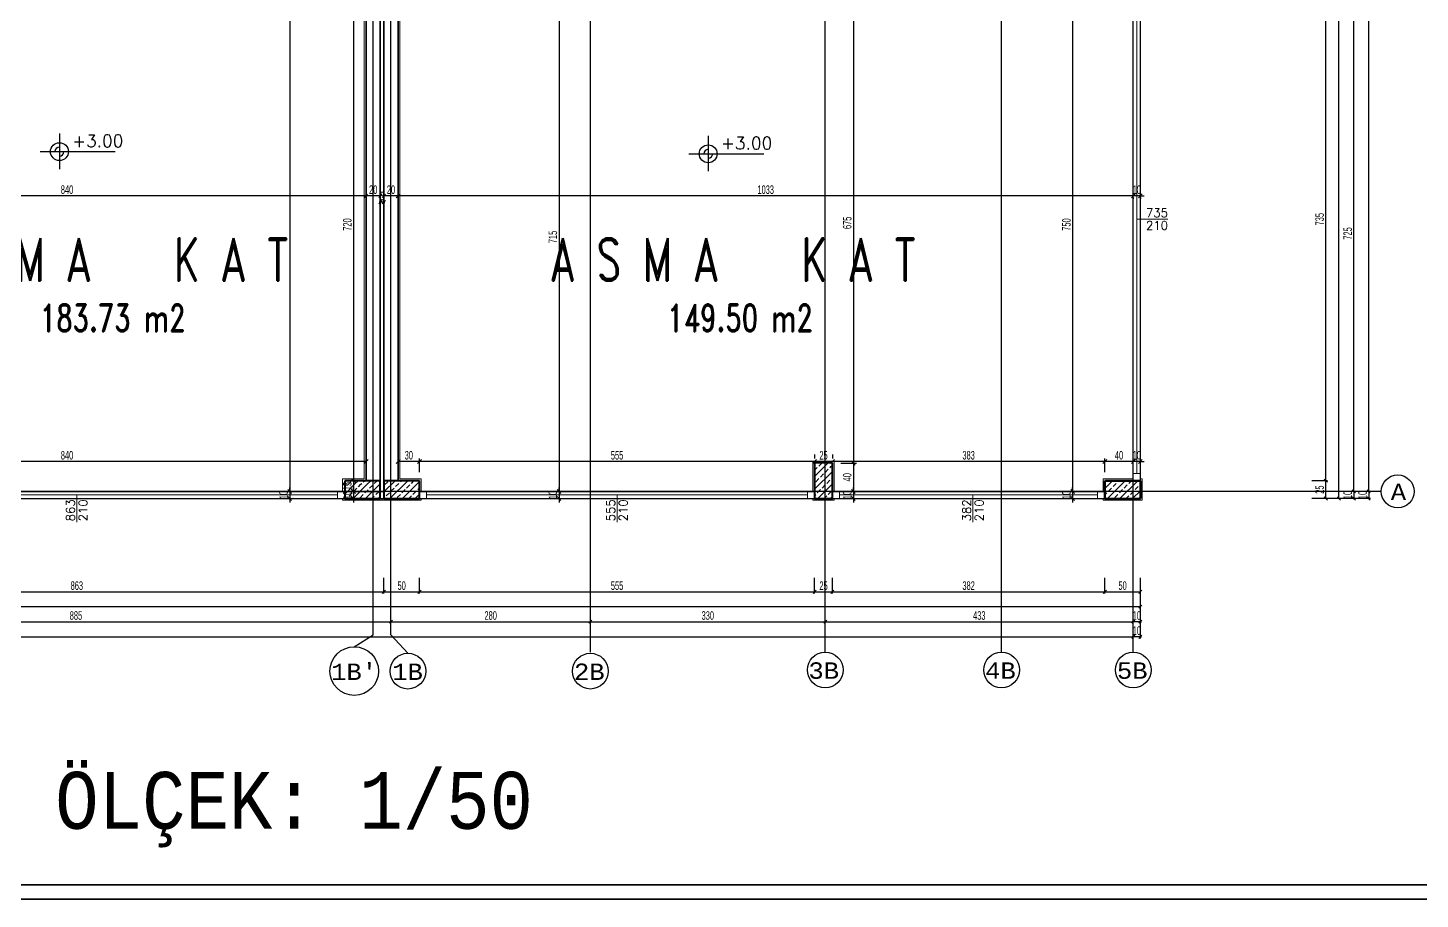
# Model space of a CAD drawing. Header units: inches. Extents: x -7543 to -822, y 102837 to 190349.
# Drawn here: x -833.5903 to -833.1992, y 102836.6651 to 102836.91 of the extents above; entities that cross this region are included whole.
import ezdxf
from ezdxf.enums import TextEntityAlignment as Align

# ---------------------------------------------------------------- set-up
doc = ezdxf.new("R2010")
doc.units = ezdxf.units.IN
doc.header["$MEASUREMENT"] = 0
doc.linetypes.add('__ZG_T_P__9', pattern=[22, 1, -10, 1, -10])
doc.linetypes.add('DASHDOTX2', pattern=[2, 1, -0.5, 0, -0.5])
doc.layers.get('0').update_dxf_attribs({"lineweight": 25})
doc.layers.get('Defpoints').update_dxf_attribs({"lineweight": 25})
for name, color, linetype, lineweight in [('AKS', 1, 'Continuous', 25), ('ICOL', 55, 'Continuous', 25), ('İZ DÜŞÜM', 253, 'Continuous', 20), ('KOLON', 2, 'Continuous', 40), ('SIVA', 150, 'Continuous', 15), ('TARAMA', 8, 'Continuous', 25), ('YAZI', 7, 'Continuous', 25)]:
    doc.layers.add(name, color=color, linetype=linetype, lineweight=lineweight)
for name, color, linetype, lineweight, true_color in [('DUVAR', 7, 'Continuous', 35, 0xfc4642), ('KAPI', 7, 'Continuous', 18, 0xffb360), ('PENCERE', 7, 'Continuous', 18, 0xffb360)]:
    doc.layers.add(name, color=color, linetype=linetype, lineweight=lineweight, true_color=true_color)
doc.styles.add('ISIM', font='monos.ttf', dxfattribs={"width": 1.1, "height": 200})
doc.styles.add('OLCU', font='tromand.shx', dxfattribs={"width": 0.6, "height": 12})
doc.styles.add('st1', font='romandtw.shx', dxfattribs={"width": 0.7, "height": 40})
doc.styles.add('TXTX', font='TXTX')
doc.styles.add('ÖLÇÜ', font='simplex.shx')

# ---------------------------------------------------------------- blocks, each defined once
blk = doc.blocks.new('D')
at = {"layer": 'ICOL'}
for p, q in [((2.8, 2.8), (-2.8, -2.8)), ((0, 3), (0, -25))]:
    blk.add_line(p, q, dxfattribs=at)
blk = doc.blocks.new('E')
at = {"layer": 'ICOL'}
for p, q in [((-2.8, -2.8), (2.8, 2.8)), ((0, -3), (0, 25))]:
    blk.add_line(p, q, dxfattribs=at)
blk = doc.blocks.new('_Oblique')
at = {"color": 0, "linetype": 'ByBlock', "lineweight": -2}
blk.add_line((-0.5, -0.5), (0.5, 0.5), dxfattribs=at)

msp = doc.modelspace()

# ---------------------------------------------------------------- linework, layer by layer
at = {"layer": 'AKS', "linetype": 'DASHDOTX2', "ltscale": 10}
for p, q in [((-833.43226, 102836.73452), (-833.43226, 102837.24164)), ((-833.36627, 102836.73452), (-833.36627, 102837.24164)), ((-833.31676, 102836.73452), (-833.31676, 102837.24164)), ((-833.27976, 102836.73452), (-833.27976, 102837.24164)), ((-833.49326, 102836.73939), (-833.49326, 102837.2361)), ((-833.48826, 102836.73939), (-833.48826, 102837.2361)), ((-833.2101, 102836.77968), (-833.66276, 102836.77968)), ((-833.49858, 102836.73599), (-833.49326, 102836.73939)), ((-833.48351, 102836.73419), (-833.48826, 102836.73939))]:
    msp.add_line(p, q, dxfattribs=at)
at = {"layer": 'AKS', "color": 0}
for centre, radius in [((-833.20548, 102836.77968), 0.00462), ((-833.49858, 102836.72917), 0.00683), ((-833.48351, 102836.72917), 0.00502), ((-833.43226, 102836.72917), 0.00502), ((-833.36627, 102836.7295), 0.00502), ((-833.31676, 102836.7295), 0.00502), ((-833.27976, 102836.7295), 0.00502)]:
    msp.add_circle(centre, radius, dxfattribs=at)
at = {"layer": 'Defpoints', "color": 3}
for p, q in [((-833.49026, 102836.77968), (-833.49026, 102837.12768)), ((-833.27976, 102836.78268), (-833.27976, 102836.92968)), ((-833.48626, 102836.92668), (-833.48626, 102836.78268)), ((-833.36926, 102836.77968), (-833.36926, 102836.78768)), ((-833.36926, 102836.78768), (-833.36426, 102836.78768)), ((-833.36426, 102836.78768), (-833.36426, 102836.77968)), ((-833.48626, 102836.78268), (-833.48026, 102836.78268)), ((-833.48026, 102836.78268), (-833.48026, 102836.77968)), ((-833.28776, 102836.77968), (-833.28776, 102836.78268)), ((-833.28776, 102836.78268), (-833.27976, 102836.78268)), ((-833.66276, 102836.77968), (-833.49026, 102836.77968)), ((-833.48026, 102836.77968), (-833.36926, 102836.77968)), ((-833.36426, 102836.77968), (-833.28776, 102836.77968))]:
    msp.add_line(p, q, dxfattribs=at)
at = {"layer": 'Defpoints', "color": 6}
for p, q in [((-833.27776, 102836.77768), (-833.27776, 102837.12768)), ((-834.05276, 102836.77768), (-833.27776, 102836.77768))]:
    msp.add_line(p, q, dxfattribs=at)
at = {"layer": 'DUVAR'}
for p, q in [((-833.49526, 102836.78268), (-833.49526, 102836.92668)), ((-833.49126, 102836.78268), (-833.49126, 102836.92668)), ((-833.49026, 102836.78268), (-833.49026, 102836.92668)), ((-833.48626, 102836.78268), (-833.48626, 102836.92668)), ((-837.60107, 102836.66908), (-821.99356, 102836.66908)), ((-837.60507, 102836.66508), (-821.98956, 102836.66508))]:
    msp.add_line(p, q, dxfattribs=at)
at = {"layer": 'ICOL'}
for p, q in [((-833.51671, 102837.18569), (-833.51671, 102836.77968)), ((-833.22197, 102836.77784), (-833.22197, 102837.18753)), ((-833.21361, 102836.77984), (-833.21361, 102837.18553)), ((-833.29679, 102836.92968), (-833.29679, 102836.77968)), ((-833.22568, 102836.78284), (-833.22568, 102836.92953)), ((-833.4988, 102836.92668), (-833.4988, 102836.78268)), ((-833.21779, 102836.77984), (-833.21779, 102836.92453)), ((-833.44106, 102836.92268), (-833.44106, 102836.77968)), ((-833.35837, 102836.92268), (-833.35837, 102836.78763)), ((-833.58139, 102836.88027), (-833.58139, 102836.87026)), ((-833.39916, 102836.87965), (-833.39916, 102836.86965)), ((-833.58682, 102836.87517), (-833.56575, 102836.87517)), ((-833.40458, 102836.87456), (-833.38352, 102836.87456)), ((-833.49542, 102836.86274), (-833.66311, 102836.86274)), ((-833.49142, 102836.86274), (-833.49511, 102836.86274)), ((-833.49142, 102836.86096), (-833.49157, 102836.86096)), ((-833.49026, 102836.86096), (-833.49126, 102836.86096)), ((-833.48642, 102836.86274), (-833.49011, 102836.86274)), ((-833.49011, 102836.86096), (-833.48995, 102836.86096)), ((-833.27976, 102836.86274), (-833.48626, 102836.86274)), ((-833.27976, 102836.86274), (-833.28084, 102836.86274)), ((-833.27776, 102836.86274), (-833.27976, 102836.86274)), ((-833.27776, 102836.86274), (-833.27668, 102836.86274)), ((-833.49526, 102836.7881), (-833.66326, 102836.7881)), ((-833.48026, 102836.7881), (-833.48626, 102836.7881)), ((-833.36926, 102836.7881), (-833.48026, 102836.7881)), ((-833.36426, 102836.7881), (-833.36926, 102836.7881)), ((-833.28776, 102836.7881), (-833.36426, 102836.7881)), ((-833.35837, 102836.78763), (-833.35837, 102836.77968)), ((-833.27976, 102836.7881), (-833.28776, 102836.7881)), ((-833.27976, 102836.7881), (-833.28084, 102836.7881)), ((-833.27776, 102836.7881), (-833.27976, 102836.7881)), ((-833.27776, 102836.7881), (-833.27668, 102836.7881)), ((-833.4988, 102836.78268), (-833.4988, 102836.77968)), ((-833.22568, 102836.77784), (-833.22568, 102836.78253)), ((-833.51671, 102836.77968), (-833.51671, 102836.78076)), ((-833.51671, 102836.77968), (-833.51671, 102836.77768)), ((-833.4988, 102836.77968), (-833.4988, 102836.78076)), ((-833.4988, 102836.77968), (-833.4988, 102836.77768)), ((-833.44106, 102836.77968), (-833.44106, 102836.78076)), ((-833.44106, 102836.77968), (-833.44106, 102836.77768)), ((-833.35837, 102836.77968), (-833.35837, 102836.78076)), ((-833.35837, 102836.77968), (-833.35837, 102836.77768)), ((-833.29679, 102836.77968), (-833.29679, 102836.78076)), ((-833.29679, 102836.77968), (-833.29679, 102836.77768)), ((-833.21779, 102836.77984), (-833.21779, 102836.78)), ((-833.21779, 102836.77968), (-833.21779, 102836.77768)), ((-833.21361, 102836.77984), (-833.21361, 102836.78)), ((-833.21361, 102836.77968), (-833.21361, 102836.77768)), ((-833.51671, 102836.77768), (-833.51671, 102836.7766)), ((-833.4988, 102836.77768), (-833.4988, 102836.7766)), ((-833.44106, 102836.77768), (-833.44106, 102836.7766)), ((-833.35837, 102836.77768), (-833.35837, 102836.7766)), ((-833.29679, 102836.77768), (-833.29679, 102836.7766)), ((-833.21779, 102836.77753), (-833.21779, 102836.77737)), ((-833.21361, 102836.77753), (-833.21361, 102836.77737)), ((-833.66261, 102836.75146), (-833.49042, 102836.75146)), ((-833.49011, 102836.75146), (-833.48042, 102836.75146)), ((-833.48011, 102836.75146), (-833.36942, 102836.75146)), ((-833.36911, 102836.75146), (-833.36442, 102836.75146)), ((-833.36411, 102836.75146), (-833.28792, 102836.75146)), ((-833.28761, 102836.75146), (-833.27792, 102836.75146)), ((-834.05261, 102836.74732), (-833.27792, 102836.74732)), ((-833.66511, 102836.74307), (-833.48842, 102836.74307)), ((-833.48811, 102836.74307), (-833.43242, 102836.74307)), ((-833.43211, 102836.74307), (-833.36643, 102836.74307)), ((-833.36612, 102836.74307), (-833.27992, 102836.74307)), ((-833.27992, 102836.74307), (-833.28007, 102836.74307)), ((-833.27776, 102836.74307), (-833.27976, 102836.74307)), ((-833.27761, 102836.74307), (-833.27745, 102836.74307)), ((-834.05061, 102836.73881), (-833.27992, 102836.73881)), ((-833.27992, 102836.73881), (-833.28007, 102836.73881)), ((-833.27776, 102836.73881), (-833.27976, 102836.73881)), ((-833.27761, 102836.73881), (-833.27745, 102836.73881))]:
    msp.add_line(p, q, dxfattribs=at)
at = {"layer": 'ICOL', "color": 53}
for p, q in [((-833.48626, 102836.86174), (-833.48626, 102836.8619)), ((-833.27976, 102836.86228), (-833.27976, 102836.8619)), ((-833.27976, 102836.86228), (-833.27976, 102836.8619)), ((-833.27776, 102836.86228), (-833.27776, 102836.8619)), ((-833.49526, 102836.78523), (-833.49526, 102836.78894)), ((-833.48626, 102836.78508), (-833.48626, 102836.78894)), ((-833.48026, 102836.78508), (-833.48026, 102836.78894)), ((-833.48026, 102836.78508), (-833.48026, 102836.78894)), ((-833.36926, 102836.79008), (-833.36926, 102836.78894)), ((-833.36926, 102836.79008), (-833.36926, 102836.78894)), ((-833.36426, 102836.79008), (-833.36426, 102836.78894)), ((-833.36426, 102836.79008), (-833.36426, 102836.78894)), ((-833.36186, 102836.78763), (-833.35753, 102836.78763)), ((-833.36186, 102836.78763), (-833.35753, 102836.78763)), ((-833.28776, 102836.78508), (-833.28776, 102836.78894)), ((-833.28776, 102836.78508), (-833.28776, 102836.78894)), ((-833.27976, 102836.78673), (-833.27976, 102836.78726)), ((-833.27976, 102836.78673), (-833.27976, 102836.78726)), ((-833.27776, 102836.78673), (-833.27776, 102836.78726)), ((-833.49266, 102836.78268), (-833.49964, 102836.78268)), ((-833.49266, 102836.78268), (-833.49964, 102836.78268)), ((-833.51522, 102836.77968), (-833.51587, 102836.77968)), ((-833.51522, 102836.77968), (-833.51587, 102836.77968)), ((-833.49266, 102836.77968), (-833.49964, 102836.77968)), ((-833.49266, 102836.77968), (-833.49964, 102836.77968)), ((-833.44271, 102836.77968), (-833.44022, 102836.77968)), ((-833.44271, 102836.77968), (-833.44022, 102836.77968)), ((-833.3606, 102836.77968), (-833.35753, 102836.77968)), ((-833.3606, 102836.77968), (-833.35753, 102836.77968)), ((-833.29903, 102836.77968), (-833.29595, 102836.77968)), ((-833.29903, 102836.77968), (-833.29595, 102836.77968)), ((-833.51576, 102836.77768), (-833.51587, 102836.77768)), ((-833.49316, 102836.77768), (-833.49964, 102836.77768)), ((-833.44299, 102836.77768), (-833.44022, 102836.77768)), ((-833.35869, 102836.77768), (-833.35753, 102836.77768)), ((-833.29858, 102836.77768), (-833.29595, 102836.77768))]:
    msp.add_line(p, q, dxfattribs=at)
at = {"layer": 'ICOL'}
for centre in [(-833.58139, 102836.87517), (-833.39916, 102836.87456)]:
    msp.add_circle(centre, 0.00252, dxfattribs=at)
for centre, start, end in [((-833.58139, 102836.87517), 90, 180), ((-833.58139, 102836.87517), 270, 0), ((-833.39916, 102836.87456), 90, 180), ((-833.39916, 102836.87456), 270, 0)]:
    msp.add_arc(centre, 0.00126, start, end, dxfattribs=at)
at = {"layer": 'İZ DÜŞÜM', "linetype": '__ZG_T_P__9'}
for p, q in [((-833.49026, 102836.77768), (-833.49026, 102837.12768)), ((-833.49026, 102836.77768), (-833.49026, 102837.12768)), ((-833.27776, 102837.12768), (-833.27776, 102836.77768)), ((-833.27776, 102837.12768), (-833.27776, 102836.77768)), ((-833.27776, 102836.77768), (-833.49026, 102836.77768)), ((-833.27776, 102836.77768), (-833.49026, 102836.77768))]:
    msp.add_line(p, q, dxfattribs=at)
at = {"layer": 'KAPI'}
for p, q in [((-833.27776, 102836.77768), (-833.27776, 102836.93168)), ((-833.27976, 102836.78268), (-833.27976, 102836.92968)), ((-833.27876, 102836.78468), (-833.27876, 102836.92768)), ((-833.27976, 102836.78468), (-833.27776, 102836.78468)), ((-833.66276, 102836.77968), (-833.50126, 102836.77968)), ((-833.50326, 102836.77868), (-833.66076, 102836.77868)), ((-833.50326, 102836.77968), (-833.50326, 102836.77768)), ((-833.49026, 102836.77968), (-833.49126, 102836.77968)), ((-833.49126, 102836.77968), (-833.49026, 102836.77968)), ((-833.48026, 102836.77968), (-833.36926, 102836.77968)), ((-833.47826, 102836.77968), (-833.47826, 102836.77768)), ((-833.47826, 102836.77968), (-833.47826, 102836.77768)), ((-833.47826, 102836.77868), (-833.37126, 102836.77868)), ((-833.37126, 102836.77968), (-833.37126, 102836.77768)), ((-833.36426, 102836.77968), (-833.28776, 102836.77968)), ((-833.36226, 102836.77968), (-833.36226, 102836.77768)), ((-833.28976, 102836.77868), (-833.36226, 102836.77868)), ((-833.28976, 102836.77968), (-833.28976, 102836.77768)), ((-833.66276, 102836.77768), (-833.50126, 102836.77768)), ((-833.49026, 102836.77768), (-833.49126, 102836.77768)), ((-833.49126, 102836.77768), (-833.49026, 102836.77768)), ((-833.48026, 102836.77768), (-833.36926, 102836.77768)), ((-833.36426, 102836.77768), (-833.28776, 102836.77768))]:
    msp.add_line(p, q, dxfattribs=at)
at = {"layer": 'KOLON'}
for p, q in [((-833.36426, 102836.78768), (-833.36926, 102836.78768)), ((-833.36926, 102836.78768), (-833.36926, 102836.77768)), ((-833.36426, 102836.78768), (-833.36926, 102836.78768)), ((-833.36926, 102836.78768), (-833.36926, 102836.77768)), ((-833.36426, 102836.77768), (-833.36426, 102836.78768)), ((-833.36426, 102836.77768), (-833.36426, 102836.78768)), ((-833.50126, 102836.78268), (-833.50126, 102836.77768)), ((-833.49126, 102836.78268), (-833.50126, 102836.78268)), ((-833.50126, 102836.78268), (-833.50126, 102836.77768)), ((-833.49126, 102836.78268), (-833.50126, 102836.78268)), ((-833.50126, 102836.78268), (-833.50126, 102836.77768)), ((-833.49126, 102836.78268), (-833.50126, 102836.78268)), ((-833.49126, 102836.77768), (-833.49126, 102836.78268)), ((-833.49126, 102836.77768), (-833.49126, 102836.78268)), ((-833.49126, 102836.77768), (-833.49126, 102836.78268)), ((-833.48026, 102836.78268), (-833.49026, 102836.78268)), ((-833.49026, 102836.78268), (-833.49026, 102836.77768)), ((-833.49026, 102836.78268), (-833.49026, 102836.77768)), ((-833.48026, 102836.78268), (-833.49026, 102836.78268)), ((-833.48026, 102836.77768), (-833.48026, 102836.78268)), ((-833.48026, 102836.77768), (-833.48026, 102836.78268)), ((-833.28776, 102836.77768), (-833.28776, 102836.78268)), ((-833.28776, 102836.78268), (-833.27776, 102836.78268)), ((-833.28776, 102836.78268), (-833.28776, 102836.77768)), ((-833.27776, 102836.78268), (-833.28776, 102836.78268)), ((-833.27776, 102836.78268), (-833.27776, 102836.77768)), ((-833.27776, 102836.77768), (-833.27776, 102836.78268)), ((-833.50126, 102836.77768), (-833.49126, 102836.77768)), ((-833.50126, 102836.77768), (-833.49126, 102836.77768)), ((-833.50126, 102836.77768), (-833.49126, 102836.77768)), ((-833.49026, 102836.77768), (-833.48026, 102836.77768)), ((-833.36926, 102836.77768), (-833.36426, 102836.77768)), ((-833.28776, 102836.77768), (-833.27776, 102836.77768))]:
    msp.add_line(p, q, dxfattribs=at)
at = {"layer": 'PENCERE'}
for p, q in [((-833.27008, 102836.85618), (-833.27876, 102836.85618)), ((-833.57651, 102836.77868), (-833.57651, 102836.77103)), ((-833.42476, 102836.77868), (-833.42476, 102836.77103)), ((-833.3248, 102836.77868), (-833.3248, 102836.77103))]:
    msp.add_line(p, q, dxfattribs=at)
at = {"layer": 'SIVA'}
for p, q in [((-833.49576, 102836.78318), (-833.49576, 102836.92608)), ((-833.48576, 102836.92618), (-833.48576, 102836.78318)), ((-833.36976, 102836.78818), (-833.36376, 102836.78818)), ((-833.36976, 102836.77968), (-833.36976, 102836.78818)), ((-833.36376, 102836.78818), (-833.36376, 102836.77968)), ((-833.50186, 102836.78318), (-833.50186, 102836.78228)), ((-833.50186, 102836.78318), (-833.49576, 102836.78318)), ((-833.50186, 102836.78318), (-833.50186, 102836.77968)), ((-833.48576, 102836.78318), (-833.47976, 102836.78318)), ((-833.47976, 102836.78318), (-833.48576, 102836.78318)), ((-833.47976, 102836.78318), (-833.47976, 102836.77968)), ((-833.47976, 102836.78318), (-833.47976, 102836.77968)), ((-833.28826, 102836.78318), (-833.27976, 102836.78318)), ((-833.28826, 102836.77968), (-833.28826, 102836.78318)), ((-833.27776, 102836.78318), (-833.27726, 102836.78318)), ((-833.27726, 102836.78318), (-833.27726, 102836.77718)), ((-833.50186, 102836.77768), (-833.50186, 102836.77718)), ((-833.49086, 102836.77718), (-833.50186, 102836.77718)), ((-833.49086, 102836.77768), (-833.49086, 102836.77718)), ((-833.49086, 102836.77768), (-833.49086, 102836.77718)), ((-833.49076, 102836.77718), (-833.49076, 102836.77768)), ((-833.49076, 102836.77718), (-833.49076, 102836.77768)), ((-833.47976, 102836.77718), (-833.49076, 102836.77718)), ((-833.47976, 102836.77718), (-833.49076, 102836.77718)), ((-833.47976, 102836.77768), (-833.47976, 102836.77718)), ((-833.47976, 102836.77768), (-833.47976, 102836.77718)), ((-833.36976, 102836.77718), (-833.36976, 102836.77768)), ((-833.36376, 102836.77718), (-833.36976, 102836.77718)), ((-833.36376, 102836.77768), (-833.36376, 102836.77718)), ((-833.28826, 102836.77718), (-833.28826, 102836.77768)), ((-833.27726, 102836.77718), (-833.28826, 102836.77718))]:
    msp.add_line(p, q, dxfattribs=at)
at = {"layer": 'TARAMA'}
for p, q in [((-833.36926, 102836.78738), (-833.36896, 102836.78768)), ((-833.36926, 102836.78385), (-833.36543, 102836.78768)), ((-833.36807, 102836.78681), (-833.36719, 102836.78768)), ((-833.36498, 102836.78637), (-833.36426, 102836.78708)), ((-833.50126, 102836.78243), (-833.501, 102836.78268)), ((-833.49847, 102836.78168), (-833.49747, 102836.78268)), ((-833.49605, 102836.78234), (-833.4957, 102836.78268)), ((-833.49493, 102836.78168), (-833.49393, 102836.78268)), ((-833.49295, 102836.7819), (-833.49217, 102836.78268)), ((-833.49026, 102836.77952), (-833.4871, 102836.78268)), ((-833.48856, 102836.77768), (-833.48356, 102836.78268)), ((-833.48563, 102836.78239), (-833.48533, 102836.78268)), ((-833.48253, 102836.78195), (-833.4818, 102836.78268)), ((-833.36926, 102836.78562), (-833.36851, 102836.78637)), ((-833.36926, 102836.78031), (-833.36426, 102836.78531)), ((-833.36895, 102836.78239), (-833.36807, 102836.78327)), ((-833.36763, 102836.78372), (-833.36674, 102836.7846)), ((-833.3663, 102836.78504), (-833.36542, 102836.78593)), ((-833.36586, 102836.78195), (-833.36498, 102836.78283)), ((-833.36453, 102836.78327), (-833.36426, 102836.78355)), ((-833.28776, 102836.7805), (-833.28557, 102836.78268)), ((-833.28704, 102836.77768), (-833.28204, 102836.78268)), ((-833.2841, 102836.78239), (-833.28381, 102836.78268)), ((-833.2835, 102836.77768), (-833.2785, 102836.78268)), ((-833.28101, 102836.78195), (-833.28027, 102836.78268)), ((-833.50126, 102836.77889), (-833.49847, 102836.78168)), ((-833.50126, 102836.78066), (-833.50091, 102836.78101)), ((-833.50047, 102836.78145), (-833.50024, 102836.78168)), ((-833.50024, 102836.78168), (-833.49958, 102836.78234)), ((-833.50002, 102836.77836), (-833.49914, 102836.77924)), ((-833.49893, 102836.77768), (-833.49493, 102836.78168)), ((-833.4987, 102836.77969), (-833.49782, 102836.78057)), ((-833.49737, 102836.78101), (-833.4967, 102836.78168)), ((-833.49693, 102836.77792), (-833.49605, 102836.7788)), ((-833.4967, 102836.78168), (-833.49649, 102836.7819)), ((-833.49561, 102836.77924), (-833.49472, 102836.78013)), ((-833.4954, 102836.77768), (-833.4914, 102836.78168)), ((-833.49428, 102836.78057), (-833.4934, 102836.78145)), ((-833.49251, 102836.7788), (-833.49163, 102836.77969)), ((-833.4914, 102836.78168), (-833.49126, 102836.78182)), ((-833.49005, 102836.78151), (-833.48916, 102836.78239)), ((-833.4896, 102836.77841), (-833.48872, 102836.7793)), ((-833.48828, 102836.77974), (-833.48739, 102836.78062)), ((-833.48695, 102836.78106), (-833.48607, 102836.78195)), ((-833.48651, 102836.77797), (-833.48563, 102836.77885)), ((-833.48518, 102836.7793), (-833.4843, 102836.78018)), ((-833.48503, 102836.77768), (-833.48026, 102836.78245)), ((-833.48386, 102836.78062), (-833.48297, 102836.78151)), ((-833.48209, 102836.77885), (-833.48121, 102836.77974)), ((-833.48149, 102836.77768), (-833.48026, 102836.77892)), ((-833.48076, 102836.78018), (-833.48026, 102836.78068)), ((-833.36926, 102836.77855), (-833.36895, 102836.77885)), ((-833.36851, 102836.7793), (-833.36763, 102836.78018)), ((-833.36836, 102836.77768), (-833.36426, 102836.78178)), ((-833.36719, 102836.78062), (-833.3663, 102836.78151)), ((-833.36542, 102836.77885), (-833.36453, 102836.77974)), ((-833.28776, 102836.78226), (-833.28764, 102836.78239)), ((-833.28776, 102836.77873), (-833.28719, 102836.7793)), ((-833.28675, 102836.77974), (-833.28587, 102836.78062)), ((-833.28543, 102836.78106), (-833.28454, 102836.78195)), ((-833.28498, 102836.77797), (-833.2841, 102836.77885)), ((-833.28366, 102836.7793), (-833.28277, 102836.78018)), ((-833.28233, 102836.78062), (-833.28145, 102836.78151)), ((-833.28056, 102836.77885), (-833.27968, 102836.77974)), ((-833.27997, 102836.77768), (-833.27776, 102836.77989)), ((-833.27924, 102836.78018), (-833.27836, 102836.78106)), ((-833.27791, 102836.78151), (-833.27776, 102836.78166)), ((-833.5007, 102836.77768), (-833.50047, 102836.77792)), ((-833.49363, 102836.77768), (-833.49295, 102836.77836)), ((-833.49186, 102836.77768), (-833.49126, 102836.77829)), ((-833.49026, 102836.77775), (-833.49005, 102836.77797)), ((-833.48326, 102836.77768), (-833.48253, 102836.77841)), ((-833.36659, 102836.77768), (-833.36586, 102836.77841)), ((-833.36482, 102836.77768), (-833.36426, 102836.77824)), ((-833.28174, 102836.77768), (-833.28101, 102836.77841)), ((-833.2782, 102836.77768), (-833.27791, 102836.77797))]:
    msp.add_line(p, q, dxfattribs=at)

# ---------------------------------------------------------------- block references
at = {"layer": 'ICOL'}
for name, p, xscale, yscale, zscale in [('E', (-833.49126, 102836.86096), 0.0001559999999471984, 0.0001559999999471984, 0.0001559999999471984), ('D', (-833.49526, 102836.86274), 0.0001559999999471984, 0.0001559999999471984, 0.0001559999999471984), ('D', (-833.49126, 102836.86274), 0.0001559999999471984, 0.0001559999999471984, 0.0001559999999471984), ('D', (-833.48626, 102836.86274), 0.0001559999999471984, 0.0001559999999471984, 0.0001559999999471984), ('_Oblique', (-833.27976, 102836.86274), 0.001080000000001746, 0.001080000000001746, 0.001080000000001746), ('_Oblique', (-833.27976, 102836.86274), 0.001080000000001746, 0.001080000000001746, 0.001080000000001746), ('_Oblique', (-833.49526, 102836.7881), 0.001080000000001746, 0.001080000000001746, 0.001080000000001746), ('_Oblique', (-833.48026, 102836.7881), 0.001080000000001746, 0.001080000000001746, 0.001080000000001746), ('_Oblique', (-833.36926, 102836.7881), 0.001080000000001746, 0.001080000000001746, 0.001080000000001746), ('_Oblique', (-833.36426, 102836.7881), 0.001080000000001746, 0.001080000000001746, 0.001080000000001746), ('_Oblique', (-833.28776, 102836.7881), 0.001080000000001746, 0.001080000000001746, 0.001080000000001746), ('_Oblique', (-833.27976, 102836.7881), 0.001080000000001746, 0.001080000000001746, 0.001080000000001746), ('_Oblique', (-833.27976, 102836.7881), 0.001080000000001746, 0.001080000000001746, 0.001080000000001746), ('E', (-833.49026, 102836.75146), 0.0001559999999471984, 0.0001559999999471984, 0.0001559999999471984), ('E', (-833.48026, 102836.75146), 0.0001559999999471984, 0.0001559999999471984, 0.0001559999999471984), ('E', (-833.36926, 102836.75146), 0.0001559999999471984, 0.0001559999999471984, 0.0001559999999471984), ('E', (-833.36426, 102836.75146), 0.0001559999999471984, 0.0001559999999471984, 0.0001559999999471984), ('E', (-833.28776, 102836.75146), 0.0001559999999471984, 0.0001559999999471984, 0.0001559999999471984), ('E', (-833.27776, 102836.75146), 0.0001559999999471984, 0.0001559999999471984, 0.0001559999999471984), ('E', (-833.27776, 102836.74732), 0.0001559999999471984, 0.0001559999999471984, 0.0001559999999471984), ('E', (-833.48826, 102836.74307), 0.0001559999999471984, 0.0001559999999471984, 0.0001559999999471984), ('E', (-833.43226, 102836.74307), 0.0001559999999471984, 0.0001559999999471984, 0.0001559999999471984), ('E', (-833.36627, 102836.74307), 0.0001559999999471984, 0.0001559999999471984, 0.0001559999999471984), ('E', (-833.27976, 102836.74307), 0.0001559999999471984, 0.0001559999999471984, 0.0001559999999471984), ('E', (-833.27976, 102836.74307), 0.0001559999999471984, 0.0001559999999471984, 0.0001559999999471984), ('E', (-833.27976, 102836.73881), 0.0001559999999471984, 0.0001559999999471984, 0.0001559999999471984), ('E', (-833.27976, 102836.73881), 0.0001559999999471984, 0.0001559999999471984, 0.0001559999999471984)]:
    msp.add_blockref(name, p, dxfattribs=dict(at, xscale=xscale, yscale=yscale, zscale=zscale))
for name, p, xscale, yscale, zscale, rotation in [('D', (-833.49026, 102836.86096), 0.0001559999999471984, 0.0001559999999471984, 0.0001559999999471984, 180), ('E', (-833.49526, 102836.86274), 0.0001559999999471984, 0.0001559999999471984, 0.0001559999999471984, 180), ('E', (-833.49026, 102836.86274), 0.0001559999999471984, 0.0001559999999471984, 0.0001559999999471984, 180), ('_Oblique', (-833.48626, 102836.86274), 0.001080000000001746, 0.001080000000001746, 0.001080000000001746, 180), ('_Oblique', (-833.27776, 102836.86274), 0.001080000000001746, 0.001080000000001746, 0.001080000000001746, 180), ('_Oblique', (-833.48626, 102836.7881), 0.001080000000001746, 0.001080000000001746, 0.001080000000001746, 180), ('_Oblique', (-833.48026, 102836.7881), 0.001080000000001746, 0.001080000000001746, 0.001080000000001746, 180), ('_Oblique', (-833.36926, 102836.7881), 0.001080000000001746, 0.001080000000001746, 0.001080000000001746, 180), ('_Oblique', (-833.36426, 102836.7881), 0.001080000000001746, 0.001080000000001746, 0.001080000000001746, 180), ('_Oblique', (-833.35837, 102836.78763), 0.001080000001820736, 0.001080000001820736, 0.001080000001820736, 90), ('_Oblique', (-833.35837, 102836.78763), 0.001080000001820736, 0.001080000001820736, 0.001080000001820736, 270), ('_Oblique', (-833.28776, 102836.7881), 0.001080000000001746, 0.001080000000001746, 0.001080000000001746, 180), ('_Oblique', (-833.27776, 102836.7881), 0.001080000000001746, 0.001080000000001746, 0.001080000000001746, 180), ('_Oblique', (-833.4988, 102836.78268), 0.001080000001820736, 0.001080000001820736, 0.001080000001820736, 90), ('_Oblique', (-833.4988, 102836.78268), 0.001080000001820736, 0.001080000001820736, 0.001080000001820736, 270), ('D', (-833.22568, 102836.78268), 0.000155999994603917, 0.000155999994603917, 0.000155999994603917, 270), ('E', (-833.22568, 102836.78268), 0.000155999994603917, 0.000155999994603917, 0.000155999994603917, 90), ('_Oblique', (-833.51671, 102836.77968), 0.001080000001820736, 0.001080000001820736, 0.001080000001820736, 270), ('_Oblique', (-833.51671, 102836.77968), 0.001080000001820736, 0.001080000001820736, 0.001080000001820736, 270), ('_Oblique', (-833.4988, 102836.77968), 0.001080000001820736, 0.001080000001820736, 0.001080000001820736, 270), ('_Oblique', (-833.4988, 102836.77968), 0.001080000001820736, 0.001080000001820736, 0.001080000001820736, 270), ('_Oblique', (-833.44106, 102836.77968), 0.001080000001820736, 0.001080000001820736, 0.001080000001820736, 270), ('_Oblique', (-833.44106, 102836.77968), 0.001080000001820736, 0.001080000001820736, 0.001080000001820736, 270), ('_Oblique', (-833.35837, 102836.77968), 0.001080000001820736, 0.001080000001820736, 0.001080000001820736, 270), ('_Oblique', (-833.35837, 102836.77968), 0.001080000001820736, 0.001080000001820736, 0.001080000001820736, 270), ('_Oblique', (-833.29679, 102836.77968), 0.001080000001820736, 0.001080000001820736, 0.001080000001820736, 270), ('_Oblique', (-833.29679, 102836.77968), 0.001080000001820736, 0.001080000001820736, 0.001080000001820736, 270), ('D', (-833.21779, 102836.77968), 0.000155999994603917, 0.000155999994603917, 0.000155999994603917, 270), ('D', (-833.21779, 102836.77968), 0.000155999994603917, 0.000155999994603917, 0.000155999994603917, 270), ('D', (-833.21361, 102836.77968), 0.000155999994603917, 0.000155999994603917, 0.000155999994603917, 270), ('D', (-833.21361, 102836.77968), 0.000155999994603917, 0.000155999994603917, 0.000155999994603917, 270), ('_Oblique', (-833.51671, 102836.77768), 0.001080000001820736, 0.001080000001820736, 0.001080000001820736, 90), ('_Oblique', (-833.4988, 102836.77768), 0.001080000001820736, 0.001080000001820736, 0.001080000001820736, 90), ('_Oblique', (-833.44106, 102836.77768), 0.001080000001820736, 0.001080000001820736, 0.001080000001820736, 90), ('_Oblique', (-833.35837, 102836.77768), 0.001080000001820736, 0.001080000001820736, 0.001080000001820736, 90), ('_Oblique', (-833.29679, 102836.77768), 0.001080000001820736, 0.001080000001820736, 0.001080000001820736, 90), ('D', (-833.22568, 102836.77768), 0.000155999994603917, 0.000155999994603917, 0.000155999994603917, 270), ('D', (-833.22197, 102836.77768), 0.000155999994603917, 0.000155999994603917, 0.000155999994603917, 270), ('E', (-833.21779, 102836.77768), 0.000155999994603917, 0.000155999994603917, 0.000155999994603917, 90), ('E', (-833.21361, 102836.77768), 0.000155999994603917, 0.000155999994603917, 0.000155999994603917, 90), ('D', (-833.49026, 102836.75146), 0.0001559999999471984, 0.0001559999999471984, 0.0001559999999471984, 180), ('D', (-833.48026, 102836.75146), 0.0001559999999471984, 0.0001559999999471984, 0.0001559999999471984, 180), ('D', (-833.36926, 102836.75146), 0.0001559999999471984, 0.0001559999999471984, 0.0001559999999471984, 180), ('D', (-833.36426, 102836.75146), 0.0001559999999471984, 0.0001559999999471984, 0.0001559999999471984, 180), ('D', (-833.28776, 102836.75146), 0.0001559999999471984, 0.0001559999999471984, 0.0001559999999471984, 180), ('D', (-833.48826, 102836.74307), 0.0001559999999471984, 0.0001559999999471984, 0.0001559999999471984, 180), ('D', (-833.43226, 102836.74307), 0.0001559999999471984, 0.0001559999999471984, 0.0001559999999471984, 180), ('D', (-833.36627, 102836.74307), 0.0001559999999471984, 0.0001559999999471984, 0.0001559999999471984, 180), ('D', (-833.27776, 102836.74307), 0.0001559999999471984, 0.0001559999999471984, 0.0001559999999471984, 180), ('D', (-833.27776, 102836.73881), 0.0001559999999471984, 0.0001559999999471984, 0.0001559999999471984, 180)]:
    msp.add_blockref(name, p, dxfattribs=dict(at, xscale=xscale, yscale=yscale, zscale=zscale, rotation=rotation))

# ---------------------------------------------------------------- texts
at = {"layer": 'AKS', "style": 'ISIM', "width": 1.1}
for s, p in [('A', (-833.20743, 102836.77723)), ("1B'", (-833.50508, 102836.72668)), ('3B', (-833.37101, 102836.72702)), ('1B', (-833.48792, 102836.72668)), ('2B', (-833.43686, 102836.72668)), ('4B', (-833.32137, 102836.72702)), ('5B', (-833.28436, 102836.72702))]:
    msp.add_text(s, height=0.00462, dxfattribs=at).set_placement(p)
at = {"layer": 'ICOL', "char_height": 0.0024, "attachment_point": 5, "style": 'OLCU'}
for s, insert in [('\\A1;840', (-833.57926, 102836.86447)), ('\\A1;20', (-833.49326, 102836.86447)), ('\\A1;20', (-833.48826, 102836.86447)), ('\\A1;1033', (-833.38301, 102836.86447)), ('\\A1;10', (-833.27876, 102836.86447)), ('\\A1;5', (-833.49076, 102836.86269)), ('\\A1;840', (-833.57926, 102836.78983)), ('\\A1;30', (-833.48326, 102836.78983)), ('\\A1;555', (-833.42476, 102836.78983)), ('\\A1;25', (-833.36676, 102836.78983)), ('\\A1;383', (-833.32601, 102836.78983)), ('\\A1;40', (-833.28376, 102836.78983)), ('\\A1;10', (-833.27876, 102836.78983)), ('\\A1;863', (-833.57651, 102836.75319)), ('\\A1;50', (-833.48526, 102836.75319)), ('\\A1;555', (-833.42476, 102836.75319)), ('\\A1;25', (-833.36676, 102836.75319)), ('\\A1;382', (-833.32601, 102836.75319)), ('\\A1;50', (-833.28276, 102836.75319)), ('\\A1;885', (-833.57676, 102836.74479)), ('\\A1;280', (-833.46026, 102836.74479)), ('\\A1;330', (-833.39927, 102836.74479)), ('\\A1;433', (-833.32302, 102836.74479)), ('\\A1;10', (-833.27876, 102836.74479)), ('\\A1;10', (-833.27876, 102836.74054))]:
    msp.add_mtext(s, dxfattribs=dict(at, insert=insert))
at = {"layer": 'ICOL', "char_height": 0.0024, "attachment_point": 5, "rotation": 90, "style": 'OLCU'}
for s, insert in [('\\A1;735', (-833.22741, 102836.85618)), ('\\A1;720', (-833.50053, 102836.85468)), ('\\A1;675', (-833.3601, 102836.85516)), ('\\A1;750', (-833.29852, 102836.85468)), ('\\A1;725', (-833.21952, 102836.85218)), ('\\A1;715', (-833.44279, 102836.85118)), ('\\A1;40', (-833.3601, 102836.78366)), ('\\A1;10', (-833.51844, 102836.77868)), ('\\A1;10', (-833.50053, 102836.77868)), ('\\A1;15', (-833.50053, 102836.78118)), ('\\A1;10', (-833.44279, 102836.77868)), ('\\A1;10', (-833.3601, 102836.77868)), ('\\A1;10', (-833.29852, 102836.77868)), ('\\A1;25', (-833.22741, 102836.78018)), ('\\A1;10', (-833.21952, 102836.77868)), ('\\A1;10', (-833.21534, 102836.77868))]:
    msp.add_mtext(s, dxfattribs=dict(at, insert=insert))
at = {"layer": 'ICOL', "style": 'ÖLÇÜ'}
for p in [(-833.57061, 102836.87644), (-833.38837, 102836.87582)]:
    msp.add_attdef('+3.00', text='%%p0.00', height=0.0035, dxfattribs=at).set_placement(p, align=Align.CENTER)
at = {"layer": 'PENCERE', "style": 'TXTX'}
for s, p in [('735', (-833.27618, 102836.85676)), ('735', (-833.27618, 102836.85676)), ('210', (-833.27618, 102836.85324))]:
    msp.add_text(s, height=0.0024, dxfattribs=at).set_placement(p)
for s, p in [('863', (-833.57708, 102836.77129)), ('210', (-833.57357, 102836.77129)), ('555', (-833.42533, 102836.77129)), ('210', (-833.42182, 102836.77129)), ('382', (-833.32537, 102836.77129)), ('210', (-833.32185, 102836.77129))]:
    msp.add_text(s, height=0.0024, rotation=90, dxfattribs=at).set_placement(p)
at = {"layer": 'YAZI'}
for s, height, style, width, p in [('A S M A   K A T', 0.012, 'st1', 0.7, (-833.61986, 102836.83886)), ('A S M A   K A T', 0.012, 'st1', 0.7, (-833.44363, 102836.83886)), ('183.73 m2', 0.00765, 'st1', 0.7, (-833.58685, 102836.82461)), ('149.50 m2', 0.00765, 'st1', 0.7, (-833.41062, 102836.82461)), ('A-B BLOK ASMA  KAT PLANI ÖLÇEK: 1/50', 0.016, 'ISIM', 0.9, (-833.8876, 102836.68486, -0.004))]:
    msp.add_text(s, height=height, dxfattribs=dict(at, style=style, width=width)).set_placement(p)

doc.saveas('drawing.dxf')
